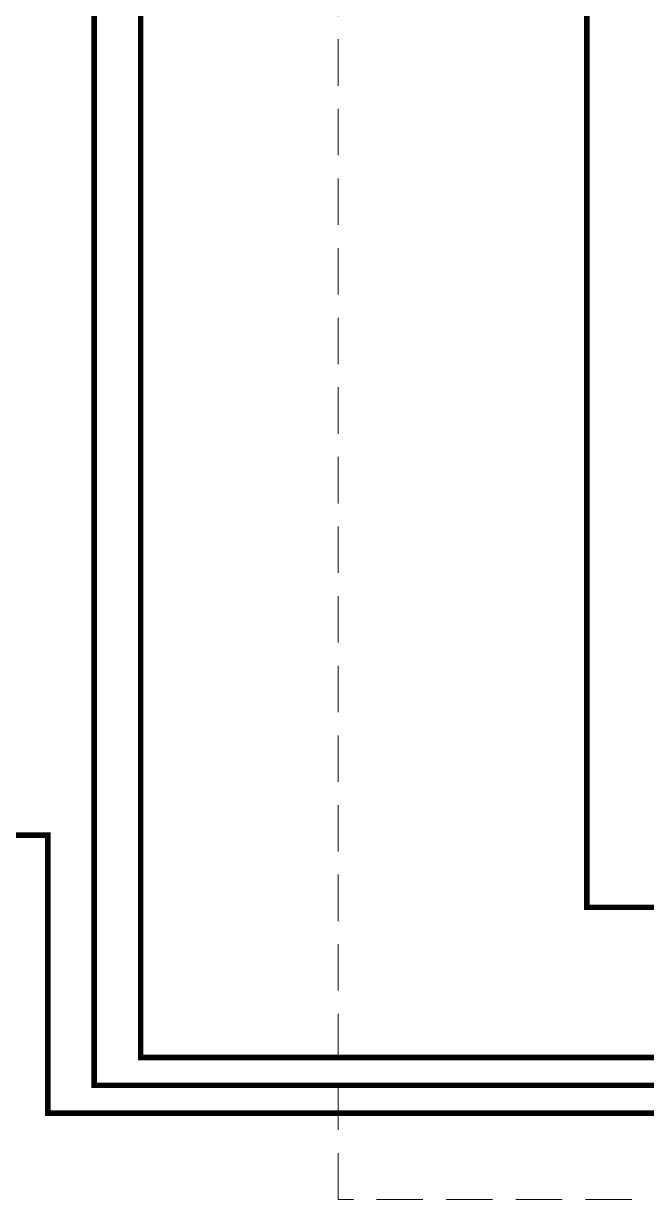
# Model space of a CAD drawing. Header units: inches. Extents: x 67248 to 85686, y -40174 to -31152.
# Drawn here: x 82673 to 83008, y -33762 to -33129 of the extents above; entities that cross this region are included whole.
import ezdxf

# ---------------------------------------------------------------- set-up
doc = ezdxf.new("R2010")
doc.units = ezdxf.units.IN
doc.header["$MEASUREMENT"] = 0
doc.linetypes.add('HIDDEN', pattern=[0.375, 0.25, -0.125])
doc.layers.add('SI-General', color=7, linetype='Continuous', lineweight=5)
doc.layers.add('SI-TOPOLOGY-Ethernet', color=7, linetype='Continuous', lineweight=13, true_color=0x3cf000)

msp = doc.modelspace()

# ---------------------------------------------------------------- linework, layer by layer
at = {"layer": 'SI-General', "color": 0, "linetype": 'HIDDEN', "ltscale": 100}
msp.add_lwpolyline([(82842.01, -32307.63), (84012.69, -32307.63), (84012.69, -33762.47), (82842.01, -33762.47)], close=True, dxfattribs=at)
at = {"layer": 'SI-TOPOLOGY-Ethernet', "const_width": 3}
for points in [[(82402.58, -32500.17), (82402.58, -32677.14), (82735.62, -32677.14), (82735.62, -33685.99), (83584.19, -33685.99), (83584.19, -33649.2)], [(83011.71, -32884.61), (82975.9, -32884.61), (82975.9, -33605.08), (83259.51, -33605.08)], [(82402.58, -32944.68), (82402.58, -33121.66), (82710.62, -33121.66), (82710.62, -33700.99), (83285.51, -33700.99), (83285.51, -33649.2)], [(82402.58, -33389.19), (82402.58, -33566.17), (82685.62, -33566.17), (82685.62, -33715.99), (83569.19, -33715.99), (83569.19, -33649.2)]]:
    msp.add_lwpolyline(points, dxfattribs=at)

doc.saveas('drawing.dxf')
